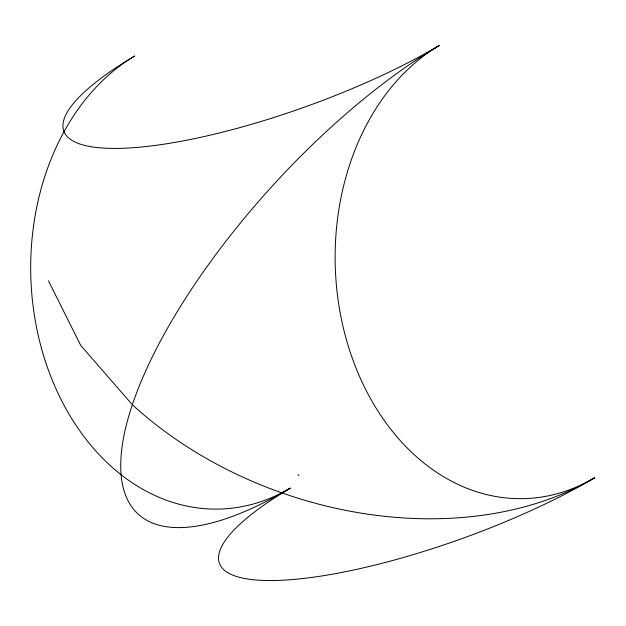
<?xml version="1.0" encoding="UTF-8"?>
<svg xmlns="http://www.w3.org/2000/svg" width="626" height="626" viewBox="0 0 626 626"><rect width="100%" height="100%" fill="white"/><g stroke="black" fill="none" stroke-linecap="round" stroke-linejoin="round"><path stroke-width="0.94" d="M298.078 474.641L299.04 475.572M48.476 280.824L80.738 345.45L132.352 404.717A335.301 122.735 -47.5 0 0 290.261 488.163A237.09 58.961 -19.8 0 0 278.194 580.412A237.09 58.961 -19.8 0 0 594.7 477.724A237.09 181.696 88 0 1 352.626 359.128A237.09 181.696 88 0 1 439.123 45.588A237.09 58.961 -19.8 0 1 122.618 148.276A237.09 58.961 -19.8 0 1 134.684 56.027A237.09 181.696 88 0 0 48.186 369.559A237.09 181.696 88 0 0 290.261 488.163M439.123 45.588A335.301 122.735 -47.5 0 0 132.352 404.717A335.301 240.658 18.6 0 0 594.7 477.724"/></g></svg>
